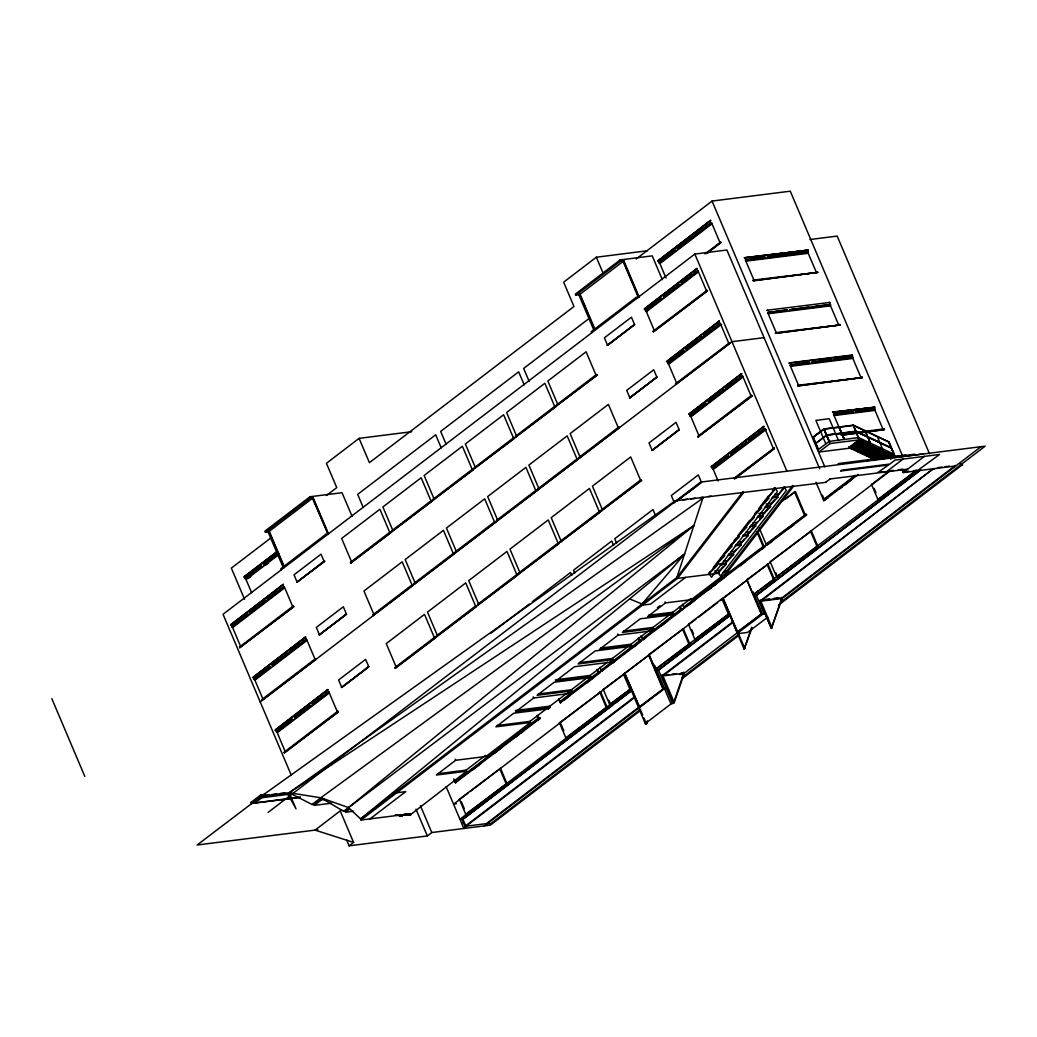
<?xml version="1.0" encoding="UTF-8"?>
<svg xmlns="http://www.w3.org/2000/svg" width="1037" height="1037" viewBox="0 0 1037 1037"><rect width="100%" height="100%" fill="white"/><g stroke="black" fill="none" stroke-linecap="round" stroke-linejoin="round"><path stroke-width="1.5" d="M395.395 814.745L401.099 816.197L401.176 814.965L399.958 815.899M401.099 816.197L401.993 816.08L402.071 814.849M401.28 815.289L410.004 815.069L410.082 813.838M410.004 815.069L466.624 771.23L466.157 770.128L437.458 773.745M646.388 723.839L647.399 720.896M608.771 700.182L610.508 704.279L609.613 704.382L603.249 689.372L624.3 673.856L645.649 724.409L647.14 723.269L645.351 723.489L670.978 703.929L674.257 702.567L684.329 673.207L683.863 672.093M732.368 621.422L744.151 649.201L751.708 627.178M744.151 649.201L751.942 628.072M780.939 600.514L771.372 628.409L765.073 613.554L762.545 614.332L737.476 633.231L722.802 598.647L721.908 598.764L688.49 624.274L694.868 639.298L695.749 639.181M772.111 627.839L760.341 600.073L759.59 600.643L771.372 628.409L782.183 598.479L781.717 597.364M710.358 571.439L708.388 573.992L717.371 565.346L716.658 564.309L724.746 555.767L724.033 554.73L732.122 546.188L731.409 545.151L739.498 536.609L738.785 535.572L746.873 527.029L746.16 525.992L754.249 517.45L753.536 516.413L761.625 507.871L760.912 506.834L769 498.291L768.287 497.254L775.559 488.699M713.313 567.602L732.018 543.31M733.989 540.757L735.959 538.203M737.916 535.636L749.738 520.302M754.664 513.911L756.634 511.345M758.591 508.791L768.443 496.01M772.384 490.89L775.235 488.22L777.439 491.564L711.473 577.22L709.282 573.889M708.699 574.472L775.235 488.22M772.734 496.697L777.193 496.127L784.141 487.105L786.344 490.436L720.378 576.105L718.174 572.761L722.789 566.772M730.424 556.856L725.55 563.182L716.658 564.309M732.381 554.328L736.27 549.273M740.172 544.205L744.06 539.149M746.99 535.351L752.836 527.755M754.78 525.228L756.738 522.7M759.654 518.902L774.263 499.925M723.567 571.568L726.768 571.154L792.735 485.497L793.37 486.457L727.417 572.1L691.329 599.658L665.495 602.925L647.632 616.561L673.467 613.295L672.987 612.193L648.682 615.265M410.976 813.721L361.083 820.021L360.617 818.919L642.059 604.014L684.589 553.927L343.636 811.284L320.809 797.79L289.193 792.735L261.298 796.26L197.147 844.999L317.853 829.756M784.465 487.571L777.193 496.127L777.906 497.164L769.817 505.706L765.358 506.276M757.982 515.856L762.441 515.285L770.53 506.743L769.817 505.706M750.607 525.435L755.066 524.865L763.154 516.322L762.441 515.285M743.231 535.014L747.69 534.444L755.779 525.902L755.066 524.865M735.855 544.594L740.314 544.023L748.403 535.481L747.69 534.444M728.48 554.173L732.939 553.602L741.027 545.06L740.314 544.023M732.939 553.602L733.652 554.639L725.55 563.182L726.276 564.219L718.174 572.761M243.954 576.818L276.996 551.593M230.512 624.818L283.27 584.362L230.655 625.142M283.27 584.362L282.764 585.361M657.795 260.831L710.552 220.375L657.938 261.155M252.808 677.394L305.578 636.938L252.95 677.731M710.552 220.375L710.047 221.374M305.578 636.938L305.059 637.936M644.236 308.909L696.994 268.453L644.379 309.246M696.994 268.453L696.488 269.464M275.116 729.97L327.873 689.514L275.259 730.307M327.873 689.514L327.355 690.512M666.532 361.485L719.289 321.042L666.674 361.822M719.289 321.042L718.784 322.04M688.827 414.074L741.598 373.618L688.97 414.398M741.598 373.618L741.079 374.616M711.136 466.65L763.893 426.194M703.358 497.825L289.193 792.735L312.046 804.479L320.809 797.79L348.51 807.577L693.857 525.603L289.193 792.735L296.025 808.847L287.936 794.433M684.589 553.927L360.617 818.919L348.51 807.577M411.78 431.703L359.1 438.353L326.422 463.306L336.74 487.636L326.461 495.492M647.412 250.76L596.34 257.215L563.661 282.168L573.979 306.498L369.418 462.683L359.1 438.353M352.139 516.491L342.041 492.705L309.972 496.749L264.941 531.138L265.407 532.253L269.27 531.281L312.824 498.032L328.275 534.47L312.37 498.097L313.122 497.527L328.573 533.964L325.903 534.301L280.858 568.678L281.338 569.793M662.319 279.653L652.221 255.854L620.152 259.911L575.302 294.158L575.781 295.26L580.085 294.249L623.444 261.143L638.273 296.115M265.407 532.253L310.452 497.864L313.122 497.527M575.781 295.26L620.632 261.026L623.743 260.624L639.194 297.062L638.455 297.632L623.004 261.194L623.743 260.624M271.188 537.684L231.342 568.12L244.563 599.295M636.212 258.965L712.056 201.061L790.272 191.184L902.384 455.541M244.745 576.494L276.516 552.228M658.586 260.494L710.695 220.7M244.097 577.155L277.138 551.93M245.121 578.49L261.57 566.215L245.834 579.035L245.121 578.49L261.57 566.215M278.836 553.836L263.618 565.165L278.136 553.278M658.962 262.491L675.411 250.215L659.675 263.035L658.962 262.491L675.411 250.215M677.2 248.556L693.649 236.28L677.913 249.113L677.2 248.556L693.649 236.28M695.075 234.919L711.525 222.644L695.775 235.477L695.075 234.919L711.525 222.644M263.359 564.556L277.346 554.16M245.38 579.1L261.83 566.824M263.618 565.165L278.396 553.888M659.221 263.1L675.67 250.824M677.459 249.178L693.909 236.89M695.334 235.529L711.784 223.253M277.825 555.326L246.054 579.592L251.602 592.658M248.219 578.503L250.76 576.559M266.016 564.919L268.557 562.974M590.17 317.659L523.659 368.433L529.207 381.512M639.194 297.062L636.083 297.45L591.233 331.697L591.699 332.812M819.697 468.815L726.898 250.008L694.829 254.065L223.046 614.293L291.112 774.795M705.004 253.871L720.767 242.114L706.988 253.456M720.767 242.114L720.015 242.684L712.004 223.798L659.908 263.592L666.065 278.11M706.547 253.508L721.026 242.736M231.316 624.481L283.412 584.699M645.027 308.572L697.136 268.79M231.692 626.478L248.141 614.202L232.392 627.035L231.692 626.478L248.141 614.202M249.93 612.556L266.379 600.28L250.63 613.1L249.93 612.556L266.379 600.28M267.792 598.906L284.242 586.631L268.492 599.464L267.792 598.906L284.242 586.631M645.403 310.569L661.852 298.293L646.116 311.126L645.403 310.569L661.852 298.293M663.641 296.647L680.091 284.371L664.354 297.204L663.641 296.647L680.091 284.371M681.516 283.01L697.966 270.735L682.216 283.555L681.516 283.01L697.966 270.735M231.951 627.087L248.4 614.811M250.189 613.165L266.639 600.89M268.052 599.516L284.501 587.24M645.662 311.178L662.112 298.902M663.9 297.256L680.35 284.981M681.763 283.62L698.212 271.344M653.167 331.179L654.347 330.557L646.349 311.67L698.445 271.888L706.456 290.775L707.467 290.827L653.427 331.801L653.167 331.179L707.208 290.204M297.178 582.288L294.015 574.822L321.029 554.186L324.192 561.652L296.738 582.34L323.635 561.419L324.97 561.25M607.578 345.269L604.415 337.816L631.429 317.179L634.605 324.646L607.578 345.269L634.475 324.348M296.738 582.34L324.192 561.652M607.138 345.334L634.605 324.646M745.409 259.989L764.93 257.293L764.813 258.187L745.409 259.989L764.93 257.293M239.443 647.088L293.043 606.165L293.743 606.723L239.703 647.697L240.636 646.466L232.625 627.579L284.734 587.785L292.745 606.671L293.484 606.101M350.35 562.391L390.093 532.046L390.819 532.642L350.636 563.052L351.543 561.769L341.653 538.449L379.905 509.232L389.795 532.564L390.547 531.994M391.597 530.905L431.34 500.56L432.053 501.156L391.869 531.566L392.777 530.283L382.886 506.963L421.152 477.746L431.042 501.078L431.781 500.508M432.831 499.419L472.574 469.074L473.3 469.67L433.103 500.067L434.023 498.797L424.133 475.464L462.385 446.26L472.276 469.58L473.015 469.022M474.065 467.933L513.808 437.588L514.533 438.184L474.35 468.581L475.257 467.311L465.367 443.979L503.619 414.774L513.509 438.094L514.261 437.523M515.311 436.447L555.054 406.102L555.767 406.698L515.583 437.095L516.491 435.825L506.6 412.493L544.866 383.288L554.756 406.608L555.495 406.037M556.545 404.961L596.288 374.616L597.014 375.2L556.817 405.61L557.737 404.339L547.847 381.007L586.099 351.789L595.99 375.122L596.729 374.551M745.655 260.611L765.189 257.902M239.703 647.697L293.743 606.723M350.636 563.052L390.819 532.642M391.869 531.566L432.053 501.156M433.103 500.067L473.3 469.67M474.35 468.581L514.533 438.184M515.583 437.095L555.767 406.698M556.817 405.61L597.014 375.2M653.427 331.801L707.467 290.827M767.224 257.241L786.759 254.532L786.642 255.426L767.224 257.241L786.759 254.532M767.484 257.85L787.005 255.141M753.005 280.146L817.791 272.381L753.277 280.768L753.899 280.042L745.888 261.155L808.251 253.274L816.262 272.161L817.519 271.759M753.277 280.768L817.791 272.381M788.613 254.545L808.134 251.835L808.017 252.73L788.613 254.545L808.134 251.835M788.872 255.154L808.393 252.445M253.611 677.057L305.721 637.275M667.335 361.161L719.432 321.366M253.987 679.054L270.437 666.778L254.687 679.611L253.987 679.054L270.437 666.778M272.225 665.132L288.675 652.856L272.925 665.676L272.225 665.132L288.675 652.856M290.088 651.482L306.537 639.207L290.788 652.04L290.088 651.482L306.537 639.207M667.711 363.157L684.161 350.882L668.411 363.702L667.711 363.157L684.161 350.882M685.95 349.223L702.399 336.947L686.65 349.78L685.95 349.223L702.399 336.947M703.812 335.586L720.261 323.311L704.512 336.144L703.812 335.586L720.261 323.311M254.246 679.663L270.696 667.387M272.485 665.741L288.934 653.466M290.347 652.092L306.796 639.816M667.971 363.767L684.42 351.491M686.209 349.832L702.658 337.556M704.071 336.195L720.521 323.92M721.635 324.361L668.645 364.259L676.655 383.133L675.722 384.377L675.904 383.703M319.474 634.864L316.311 627.398L343.325 606.775L346.501 614.228L319.474 634.864L346.371 613.943M629.874 397.858L626.711 390.392L653.738 369.755L656.901 377.222L629.874 397.858L656.771 376.937M319.033 634.916L346.501 614.228M629.433 397.91L656.901 377.222M767.704 312.578L787.226 309.869L787.109 310.763L767.704 312.578L787.226 309.869M261.739 699.664L315.339 658.741L316.039 659.299L262.011 700.286L262.931 699.042L254.921 680.155L307.03 640.373L315.041 659.247L315.779 658.689M372.659 614.98L412.402 584.635L413.115 585.218L372.931 615.628L373.838 614.358L363.948 591.025L402.2 561.808L412.104 585.14L412.843 584.57M413.893 583.494L453.636 553.136L454.362 553.732L414.165 584.142L415.085 582.859L405.182 559.539L443.447 530.322L453.338 553.654L454.076 553.084M455.126 551.995L494.869 521.65L495.595 522.246L455.412 552.656L456.319 551.373L446.428 528.053L484.681 498.836L494.571 522.168L495.323 521.598M496.373 520.509L536.116 490.164L536.829 490.76L496.645 521.17L497.553 519.887L487.662 496.554L525.915 467.35L535.818 490.682L536.557 490.112M537.607 489.023L577.35 458.678L578.076 459.274L537.879 489.671L538.799 488.401L528.896 465.069L567.161 435.864L577.052 459.184L577.79 458.626M578.84 457.537L618.583 427.192L619.309 427.788L579.126 458.185L580.033 456.915L570.143 433.583L608.395 404.378L618.285 427.698L619.037 427.127M675.463 383.768L729.504 342.78L729.763 343.403L675.722 384.377M729.504 342.78L728.752 343.351L720.754 324.464M767.963 313.187L787.485 310.478M260.222 701.932L731.992 341.692L764.075 337.647M789.533 309.817L809.054 307.121L808.938 308.002L789.533 309.817L809.054 307.121M789.779 310.426L809.314 307.73M775.313 332.721L840.087 324.957L775.572 333.344L776.194 332.618L768.197 313.731L830.546 305.85L838.557 324.737L839.827 324.348M775.572 333.344L840.087 324.957M810.908 307.121L830.43 304.411L830.313 305.306L810.908 307.121L830.43 304.411M811.167 307.73L830.689 305.021M275.907 729.633L328.016 689.851M689.631 413.737L741.74 373.942M276.283 731.629L292.732 719.354L276.996 732.187L276.283 731.629L292.732 719.354M294.521 717.708L310.97 705.432L295.221 718.265L294.521 717.708L310.97 705.432M312.383 704.071L328.833 691.796L313.096 704.616L312.383 704.071L328.833 691.796M690.007 415.733L706.456 403.458L690.707 416.278L690.007 415.733L706.456 403.458M708.245 401.812L724.694 389.523L708.945 402.356L708.245 401.812L724.694 389.523M726.107 388.162L742.557 375.887L726.807 388.719L726.107 388.162L742.557 375.887M276.542 732.239L292.991 719.963M294.78 718.317L311.23 706.041M312.643 704.68L329.092 692.405M690.266 416.343L706.716 404.067M708.504 402.421L724.954 390.132M726.367 388.771L742.816 376.496M341.769 687.44L338.606 679.974L365.633 659.351L368.796 666.817L341.769 687.44L368.679 666.519M652.182 450.434L649.006 442.968L676.033 422.331L679.196 429.798L652.182 450.434L679.079 429.512M341.329 687.505L368.796 666.817M651.729 450.486L679.196 429.798M790 365.154L809.521 362.444L809.417 363.339L790 365.154L809.521 362.444M284.047 752.24L337.634 711.317L338.347 711.888L284.307 752.862L285.227 751.618L277.229 732.731L329.325 692.949L337.336 711.836L338.088 711.265M394.954 667.556L434.697 637.211L435.423 637.807L395.227 668.204L396.147 666.934L386.244 643.601L424.509 614.397L434.399 637.716L435.138 637.146M436.188 636.07L475.931 605.725L476.657 606.321L436.473 636.718L437.381 635.448L427.49 612.115L465.743 582.898L475.633 606.23L476.385 605.66M477.435 604.584L517.178 574.226L517.891 574.822L477.707 605.232L478.614 603.949L468.724 580.629L506.976 551.412L516.88 574.744L517.619 574.174M518.669 573.085L558.412 542.74L559.137 543.336L518.941 573.746L519.861 572.463L509.958 549.143L548.223 519.926L558.113 543.258L558.852 542.688M559.902 541.599L599.645 511.254L600.371 511.85L560.174 542.26L561.095 540.977L551.204 517.657L589.457 488.44L599.347 511.772L600.099 511.202M601.149 510.113L640.892 479.768L641.605 480.364L601.421 510.761L602.328 509.491L592.438 486.159L630.69 456.954L640.594 480.274L641.333 479.716M697.758 436.344L751.358 395.421L752.058 395.978L698.018 436.953L698.951 435.721L690.94 416.835L743.049 377.04L751.06 395.927L751.799 395.356M790.259 365.763L809.78 363.054M284.307 752.862L338.347 711.888M698.018 436.953L752.058 395.978M395.227 668.204L435.423 637.807M436.473 636.718L476.657 606.321M477.707 605.232L517.891 574.822M518.941 573.746L559.137 543.336M560.174 542.26L600.371 511.85M601.421 510.761L641.605 480.364M811.828 362.393L831.35 359.696L831.233 360.591L811.828 362.393L831.35 359.696M812.088 363.002L831.609 360.306M300.237 797.362L251.485 803.519L251.019 802.405L260.754 794.964L265.524 794.368M797.609 385.31L862.382 377.546L797.868 385.92L798.503 385.194L790.492 366.307L852.855 358.439L860.853 377.312L862.123 376.924M268.972 794.873L261.052 795.885L254.285 801.044L255.076 802.884L300.393 797.168M797.868 385.92L862.382 377.546M833.204 359.696L852.725 356.987L852.621 357.882L833.204 359.696L852.725 356.987M833.463 360.306L852.984 357.596M255.076 802.884L261.83 797.725L292.745 793.823M491.019 633.205L529.285 604.001M532.266 601.719L570.519 572.502L571.75 575.418M711.278 466.987L764.036 426.531M712.302 468.309L728.752 456.034L713.015 468.867L712.302 468.309L728.752 456.034M730.541 454.387L746.99 442.112L731.241 454.932L730.541 454.387L746.99 442.112M748.403 440.738L764.852 428.462L749.116 441.295L748.403 440.738L764.852 428.462M712.562 468.918L729.011 456.643M730.8 454.997L747.249 442.721M748.662 441.347L765.112 429.072M766.239 429.512L713.236 469.411L718.174 481.025M268.129 812.373L700.675 482.101L985.15 446.169L780.705 602.277M673.907 502.776L701.492 482.374L698.329 474.92L671.315 495.543L674.348 502.725M676.604 501.104L695.905 486.366M698.471 484.396L701.051 482.438M680.907 498.097L683.487 496.127M686.053 494.169L697.642 485.329M734.092 478.2L774.095 447.945L774.367 448.554L734.805 478.757M774.095 447.945L773.356 448.502L765.345 429.629M734.365 478.822L774.367 448.554M312.046 804.479L313.822 804.258L321.107 798.697L321.574 799.812L324.711 799.41M313.822 804.258L314.302 805.373L321.574 799.812M833.528 414.398L853.049 411.689L852.945 412.583L833.528 414.398L853.049 411.689M833.787 415.007L853.308 412.311M813.125 437.199L818.219 449.656L812.943 437.212L823.884 428.864L830.106 443.525L859.504 439.818L895.009 456.397L894.257 456.967L858.675 440.168L848.992 447.556L851.701 447.219L861.384 439.831L867.191 442.54M824.156 429.059L813.034 437.445L824.065 428.838L829.341 441.282L817.999 449.825L818.945 452.054L848.344 448.334L859.504 439.818L853.282 425.144L823.741 428.981L829.017 441.412L858.558 437.588L894.063 454.167L893.324 454.737M855.356 411.637L874.878 408.941L874.761 409.835L855.356 411.637L874.878 408.941M855.616 412.246L875.137 409.55M826.658 434.944L815.717 443.305M826.748 435.177L815.808 443.525M838.972 427.283L844.338 439.481L834.02 415.552L874.995 410.38L883.005 429.266L884.276 428.864L884.159 429.772L841.396 435.164L841.513 434.27L884.276 428.864M341.588 809.845L315.054 830.118L353.578 842.407L349.119 845.816L346.591 839.879M345.075 811.103L348.743 808.303L349.21 809.417L345.541 812.217L345.075 811.103L343.636 811.284M858.234 437.731L853.282 425.144L888.787 441.736L895.009 456.397L894.257 456.954M853.049 425.507L823.832 429.201M818.945 452.054L830.106 443.525M841.396 435.164L884.535 429.487M891.224 447.958L855.875 431.262L891.47 448.062L855.823 431.599L826.424 435.307M855.823 431.599L826.333 435.086M857.819 438.158L858.558 437.588M629.589 598.906L642.059 604.014L676.889 577.466L742.998 491.616L743.477 492.756L677.511 578.413L361.083 820.021M874.645 459.715L849.083 447.764L851.792 447.427L861.384 439.831M779.163 503.347L795.353 491.551L805.243 514.883L806.436 514.248L766.239 544.658L766.524 545.306L772.098 541.34M785.152 499.341L795.353 491.551M861.578 441.529L851.895 448.917L854.605 448.567L863.082 442.099M685.535 577.402L650.549 604.117L642.525 605.128L642.059 604.014M370.002 818.906L405.726 791.62L396.821 792.748L396.341 791.633M863.173 442.319L854.605 448.567M864.482 442.877L854.799 450.265L857.508 449.928L865.986 443.46M837.702 464.382L838.881 463.487L905.69 455.049M866.076 443.68L857.508 449.928M538.19 693.986L571.361 689.799L571.828 690.901L568.276 693.61L533.692 697.979L515.817 711.628L550.414 707.26L549.947 706.145L515.35 710.514M555.417 679.831L555.884 680.933L574.498 666.726L609.237 662.345L612.854 659.584L612.374 658.469L579.216 662.656M867.373 444.238L857.703 451.626L860.412 451.276L868.876 444.821M877.393 436.771L882.565 448.982M623.457 631.131L653.09 627.385L653.556 628.5L650.134 631.118L618.065 635.162L599.451 649.369L631.52 645.325L631.053 644.21L600.592 648.06M870.315 443.369L865.221 430.899L870.497 443.343M496.969 725.55L529.998 721.376L530.464 722.491L485.977 756.453L455.684 760.277L436.331 775.054L466.624 771.23M868.967 445.029L860.412 451.276M657.367 607.656L659.921 605.712M870.276 445.586L860.606 452.975L863.315 452.638L873.089 445.456L863.315 452.638M825.439 482.399L830.17 478.951M873.18 446.947L863.51 454.336L866.219 453.999L874.684 447.53M874.774 447.738L866.219 453.999M876.084 448.308L866.413 455.697L869.123 455.347L877.587 448.878M878.896 448.178L869.123 455.347M888.787 441.736L894.063 454.167M888.735 442.073L853.14 425.261M881.8 449.527L878.987 449.656L869.317 457.045L872.026 456.708L880.491 450.239M880.582 450.46L872.026 456.708M881.891 451.017L872.221 458.406L874.93 458.056L883.394 451.601M407.684 814.473L408.695 813.708L403.873 814.317M466.157 770.128L485.51 755.351L485.977 756.453M529.998 721.376L546.59 708.712M549.947 706.145L566.539 693.481M571.361 689.799L587.253 677.654M556.999 679.624L590.157 675.437L607.526 662.176M612.374 658.469L628.279 646.336M631.053 644.21L648.423 630.95M653.09 627.385L669.669 614.721M672.987 612.193L690.862 598.543L691.329 599.658M883.485 451.808L874.93 458.056M530.464 722.491L495.867 726.859L513.743 713.21L548.327 708.841L550.414 707.26M571.828 690.901L537.088 695.296L554.212 682.216L588.951 677.835L590.623 676.552L590.157 675.437M612.854 659.584L578.115 663.965L595.225 650.899L629.977 646.505L631.52 645.325M673.467 613.295L671.419 614.863L640.244 618.804L622.381 632.44L653.556 628.5M875.124 459.767L884.794 452.378M815.976 482.218L823.378 499.653L855.292 475.27M828.07 497.734L823.78 500.728L824.259 499.536L822.419 495.18M453.713 778.878L454.945 781.781L537.944 718.408L540.031 717.669L455.1 782.235L455.8 782.805M558.671 698.731L559.902 701.647L598.168 672.43L600.242 671.691M599.904 667.245L601.149 670.148L639.401 640.944L641.488 640.205M641.151 635.746L642.383 638.662L680.635 609.458L682.722 608.719M682.385 604.26L683.616 607.176L721.882 577.972L723.956 577.233M725.006 576.144L765.202 545.747L763.115 546.473L724.863 575.691L725.744 575.574L725.006 576.144L725.731 576.741M759.291 528.17L766.097 544.205L805.243 514.883M854.682 476.592L823.521 500.106M455.1 782.235L455.839 781.665L454.945 781.781M560.058 702.101L560.771 702.697L560.058 702.101L560.797 701.53L559.902 701.647M602.017 671.211L601.291 670.615L602.03 670.045L601.149 670.148M645.818 637.755L643.251 639.712L642.525 639.116L643.277 638.559L642.383 638.662M684.485 608.226L683.772 607.63L684.511 607.06L683.616 607.176M766.239 544.658L766.991 544.088L766.097 544.205M823.78 500.728L858.351 474.337M879.039 458.497L886.298 452.949M560.498 702.036L597.675 673.648M603.015 669.578L640.205 641.19M680.155 610.676L642.525 639.116M685.496 606.593L722.672 578.205M839.594 488.933L842.148 486.988M844.714 485.031L851.105 480.144M879.13 458.704L887.607 452.249M455.36 782.857L540.29 718.291L537.736 720.248M560.33 702.749L600.527 672.352M601.564 671.263L641.76 640.853M642.81 639.777L682.994 609.367M684.044 608.291L724.228 577.881M725.278 576.792L765.475 546.395M766.524 545.306L806.708 514.909M472.444 770.089L481.401 763.258M494.208 753.484L501.882 747.612M515.972 736.866L518.526 734.909M521.092 732.952L523.646 730.994M564.621 699.755L569.754 695.84M586.423 683.111L592.827 678.224M612.271 663.369L614.837 661.412M634.061 646.738L636.627 644.768M661.204 626.011L667.608 621.111M687.051 606.269L694.751 600.397M708.854 589.625L711.408 587.668M713.974 585.711L716.541 583.753M739.835 565.969L744.955 562.054M761.625 549.325L764.191 547.367M788.755 528.611L793.888 524.696M880.439 459.274L887.698 453.726M883.161 458.924L890.42 453.389L883.252 459.145M886.972 457.848L890.602 455.087M889.694 457.511L892.105 455.671M889.785 457.732L892.196 455.878M890.55 459.184L893.531 456.902L914.906 454.206M903.046 459.08L886.298 471.874L881.243 471.926M459.365 799.229L500.521 768.378L506.886 783.389L465.73 814.252L459.365 799.229L460.259 799.112M559.462 722.802L600.617 691.938L606.995 706.962L565.839 737.813L559.462 722.802L560.356 722.685M649.045 654.399L683.344 628.772L689.722 643.783L655.41 669.422L649.045 654.399L649.927 654.282M746.899 579.67L767.963 564.167L774.328 579.177L753.277 594.694L746.899 579.67L747.794 579.566M770.219 561.873L811.388 531.009L817.752 546.032L776.596 576.883L770.219 561.873L888.813 471.887M878.819 499.393L877.937 499.51L871.56 484.486L889.176 471.031M624.689 673.272L648.993 655.008L663.369 688.905L639.518 707.117L624.689 673.272L639.518 707.117M752.292 591.738L761.664 613.852L737.359 632.129L722.983 598.219L747.288 579.955M467.843 793.318L453.687 804.129L456.358 803.792M470.318 791.425L695.814 619.258M698.29 617.365L717.656 602.575M720.171 600.656L770.374 562.313M906.325 469.463L902.968 472.029L909.034 471.265M349.119 845.816L427.335 835.939L431.794 832.53L490.371 825.128L639.998 710.889M901.879 469.437L903.201 472.574L924.421 456.384M609.613 704.382L630.677 688.866L460.052 819.152L462.463 819.321L631.805 690.02M694.868 639.298L729.167 613.658L655.41 669.422M877.937 499.51L915.684 470.681M753.277 594.694L917.11 470.163M656.304 669.306L658.715 669.461L730.307 614.798M754.158 594.577L756.582 594.745L919.521 470.331M465.872 826.217L465.211 826.891L462.217 819.813L631.546 690.512M730.048 615.304L658.456 669.967L672.767 703.695M920.558 469.891L756.336 595.29L764.321 614.111M462.217 819.813L612.75 705.147M615.317 703.19L632 690.461M656.68 670.187L658.91 669.915L730.502 615.252M754.56 595.51L756.79 595.225L919.728 470.811M633.866 696.631L634.618 696.06L636.472 700.455M634.113 697.188L464.978 826.333L486.353 823.637L638.831 707.208M662.708 675.346L732.602 621.98M934.83 468.581L932.289 469.502L760.575 600.63L781.95 597.921L955.531 465.38M465.211 826.891L634.346 697.745M732.835 622.537L662.954 675.904L684.329 673.207M466.106 826.774L463.863 828.485L446.143 786.694M639.077 707.169L663.369 688.905M737.359 632.129L761.664 613.852M484.357 825.893L639.064 707.765M737.696 632.453L683.577 673.765L673.506 703.125L661.736 675.359L662.474 674.789L674.257 702.567M781.444 599.049L980.976 446.701M640.685 709.191L490.773 823.663L486.353 823.637M681.75 677.835L738.292 634.657M682.294 678.587L738.85 635.409M778.683 604.986L962.466 464.667L961.986 463.552M638.779 708.025L664.484 688.646L667.024 687.842M739.433 635.759L738.513 633.568L739.251 633.011L737.476 633.231M767.782 617.171L747.547 632.427L738.513 633.568M320.809 797.79L693.857 525.603M678.328 500.391L675.23 500.793L261.298 796.26L260.754 794.964M279.381 799.994L281.183 799.592M707.908 496.58L711.097 496.14M781.185 599.814L782.079 599.697L781.781 598.984M809.936 239.521L837.183 236.086L929.502 453.765M744.436 257.72L807.914 250.163L744.436 257.72L745.564 258.044M744.579 258.057L807.914 250.163M646.349 311.67L647.231 311.567M766.732 310.296L830.08 302.415M789.04 362.885L852.375 354.991M789.183 363.209L852.518 355.328M619.309 427.788L618.583 427.192M832.568 412.13L874.671 407.269L832.568 412.13L833.683 412.441M832.711 412.454L874.671 407.269M578.076 459.274L577.35 458.678M826.476 434.97L855.875 431.262M812.943 437.212L818.374 449.539M841.137 434.555L842.031 434.438M536.829 490.76L536.116 490.164M864.962 460.934L868.176 460.532M872.985 459.922L876.187 459.521M880.996 458.911L884.211 458.51M893.985 457.654L923.384 453.934M890.64 470.733L893.7 470.344M898.275 469.774L902.851 469.191M829.898 478.99L907.673 469.165M495.595 522.246L494.869 521.65M682.981 499.808L687.622 499.225M690.72 498.836L695.373 498.24M700.014 497.656L703.125 497.267L676.889 577.466L677.511 578.413L719.38 573.124M784.141 487.105L785.346 487.468M913.571 470.681L916.604 470.305M937.591 467.648L942.076 467.091M945.07 466.702L949.555 466.144M962.466 464.667L960.625 464.9L960.158 463.785M825.698 482.374L675.23 500.793M903.201 472.574L955.764 465.937M774.769 494.299L779.228 493.742M871.56 484.486L872.454 484.37M771.969 497.916L777.906 497.164M766.252 503.956L772.189 503.204M823.378 499.653L824.259 499.536M764.593 507.495L770.53 506.743M758.877 513.535L764.813 512.784M454.362 553.732L453.636 553.136M757.217 517.074L763.154 516.322M752.979 522.933L757.438 522.363M749.842 526.653L755.779 525.902M745.603 532.512L750.062 531.942M742.466 536.233L748.403 535.481M738.227 542.092L742.673 541.521M413.115 585.218L412.402 584.635M735.09 545.812L741.027 545.06M730.852 551.671L735.298 551.101M727.715 555.391L733.652 554.639M723.476 561.25L727.922 560.68M720.339 564.971L726.276 564.219M714.61 571.011L720.546 570.259M713.728 573.318L719.069 572.644M722.595 572.722L727.404 572.113L726.768 571.154M776.596 576.883L777.491 576.766L775.754 572.67M722.983 598.219L744.89 648.631M766.447 599.295L769.506 598.906M774.082 598.336L778.657 597.753M782.183 598.479L760.808 601.175L932.289 469.502M688.49 624.274L689.385 624.157M262.011 700.286L262.192 699.612M555.884 680.933L590.623 676.552M665.767 674.957L668.826 674.581M671.872 674.193L676.461 673.609M681.037 673.039L684.096 672.65M679.52 674.568L682.268 674.219M603.249 689.372L604.13 689.255M565.839 737.813L566.72 737.696M272.135 794.485L276.892 793.875M280.055 793.474L284.812 792.877M251.019 802.405L255.789 801.795M314.302 805.373L331.581 803.182M345.541 812.217L353.423 811.219M465.73 814.252L466.624 814.136M461.75 823.482L464.42 823.145M807.771 249.839L806.942 250.176M830.222 302.739L829.094 302.428M766.874 310.633L767.717 310.283M874.528 406.932L873.685 407.282M406.271 813.786L410.898 814.952M396.652 814.719L401.993 816.08M878.806 447.958L881.709 449.319M876.382 458.743L851.792 447.427M848.81 446.778L864.43 454.076M870.121 456.734L874.372 458.717M774.354 488.336L774.185 487.675M918.121 470.111L939.561 454.465L895.022 460.091L889.811 464.07L841.707 470.15L840.527 471.044L888.631 464.965L878.041 472.328M888.631 441.84L893.907 454.284M874.191 488.466L875.928 492.562M839.127 427.166L844.338 439.481M838.531 440.634L829.237 418.715L815.873 420.4L825.789 443.784M712.056 201.061L824.804 466.909M805.982 514.313L806.267 514.961M694.829 254.065L786.992 471.381M794.459 491.668L804.349 514.987M810.493 531.125L816.858 546.136M766.693 544.606L766.965 545.255M764.749 545.799L765.021 546.447M757.827 531.787L764.01 546.369M756.932 531.903L763.115 546.473M767.069 564.271L773.433 579.294M620.152 259.911L620.632 261.026M636.083 297.45L636.549 298.565M753.005 591.855L762.545 614.332M746.834 580.007L761.223 613.904M596.34 257.215L603.015 272.951M723.515 577.285L723.787 577.933M721.532 574.939L722.763 577.855M721.908 598.764L728.285 613.774M580.085 294.249L594.914 329.222M579.644 294.301L594.473 329.286M578.892 294.871L593.734 329.844M596.288 374.616L596.56 375.264M640.892 479.768L641.164 480.416M655.462 515.363L652.999 509.53L614.734 538.747L616.587 543.116M691.705 629.628L693.442 633.724M682.268 608.771L682.553 609.432M680.298 606.425L681.529 609.341M679.404 606.541L680.635 609.458M682.463 628.876L688.827 643.899M665.028 601.81L665.495 602.925M556.986 404.897L557.271 405.558M579.294 457.486L579.566 458.134M601.59 510.061L601.862 510.71M555.054 406.102L555.326 406.75M599.645 511.254L599.93 511.902M613.606 545.397L611.752 541.016L573.5 570.233L574.731 573.15M649.668 630.003L650.134 631.118M654.567 665.21L670.978 703.929M648.553 655.06L662.928 688.957M641.035 640.257L641.307 640.918M639.051 637.911L640.296 640.827M638.17 638.027L639.401 640.944M524.229 384.908L518.681 371.829L440.66 431.405L446.208 444.471M629.498 645.403L629.977 646.505M617.598 634.048L618.065 635.162M637.716 703.371L639.57 707.765M640.814 710.682L642.668 715.063M643.912 717.993L645.779 722.374M623.418 673.972L629.783 688.983M515.752 436.396L516.024 437.044M538.047 488.971L538.333 489.62M560.356 541.547L560.628 542.195M513.808 437.588L514.093 438.236M558.412 542.74L558.684 543.401M599.801 671.756L600.073 672.404M597.818 669.396L599.049 672.313M596.923 669.513L598.168 672.43M599.736 692.055L606.101 707.065M588.472 676.72L588.951 677.835M474.518 467.881L474.79 468.53M496.814 520.457L497.086 521.105M519.109 573.033L519.394 573.681M567.809 692.509L568.276 693.61M472.574 469.074L472.846 469.722M517.178 574.226L517.45 574.887M560.939 724.046L563.83 730.878M441.231 447.867L435.683 434.788L357.674 494.364L363.209 507.443M547.86 707.74L548.327 708.841M533.212 696.877L533.692 697.979M537.607 715.387L538.838 718.291M536.712 715.504L537.944 718.408M433.272 499.367L433.557 500.015M455.58 551.943L455.852 552.591M477.876 604.519L478.148 605.18M431.34 500.56L431.612 501.208M475.931 605.725L476.216 606.373M499.627 768.482L506.004 783.505M392.038 530.853L392.31 531.501M414.333 583.429L414.619 584.09M436.642 636.005L436.914 636.666M390.093 532.046L390.379 532.707M434.697 637.211L434.97 637.859M455.217 759.175L455.684 760.277M461.413 801.847L464.304 808.679M463.448 820.513L465.263 824.791M350.804 562.339L351.076 562.987M373.1 614.915L373.372 615.576M395.395 667.504L395.68 668.152M309.972 496.749L310.452 497.864M325.903 534.301L326.37 535.403M420.439 805.749L431.794 832.53M415.993 809.21L427.335 835.939M269.27 531.281L284.112 566.267M268.829 531.346L283.658 566.319M268.09 531.916L283.542 568.341M340.317 811.115L353.578 842.407M261.052 795.885L261.83 797.725M51.85 698.692L84.827 776.441M683.733 673.272L684.031 673.998"/></g></svg>
